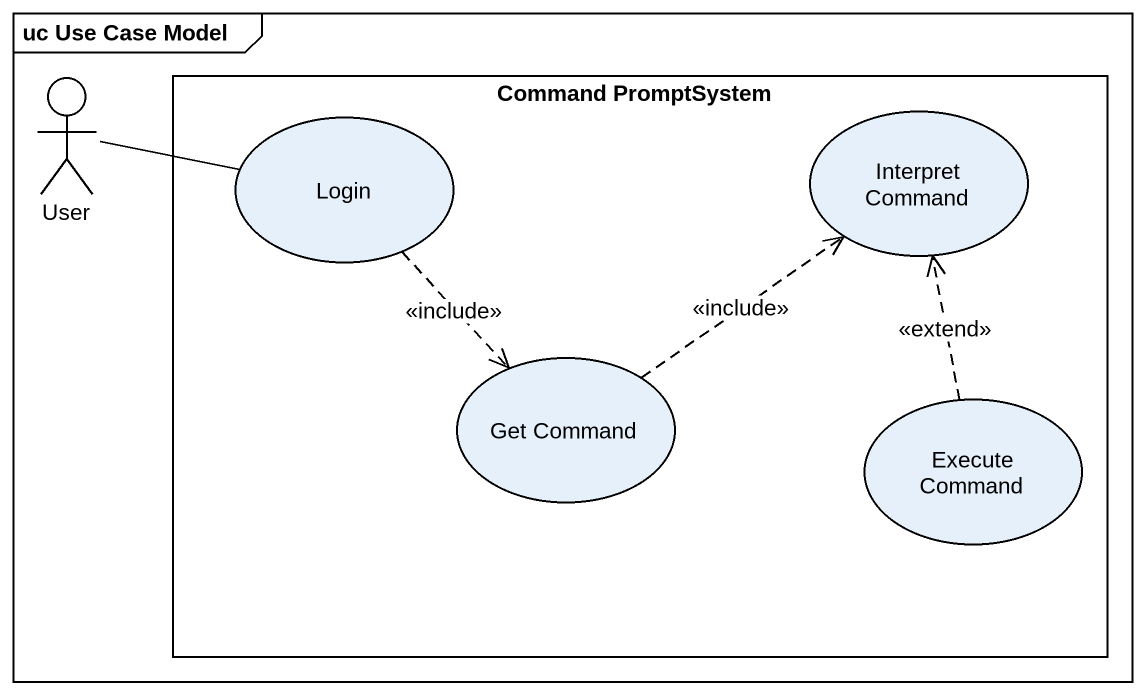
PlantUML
@startuml
mainframe uc Use Case Model
actor User
rectangle "Command PromptSystem" as Command_PromptSystem {
  usecase Login
  usecase "Interpret Command" as Interpret_Command
  usecase "Get Command" as Get_Command
  usecase "Execute Command" as Execute_Command
}
User -right- Login
Login ..> Get_Command : <<include>>
Get_Command .up.> Interpret_Command : <<include>>
Execute_Command .up.> Interpret_Command : <<extend>>
@enduml
